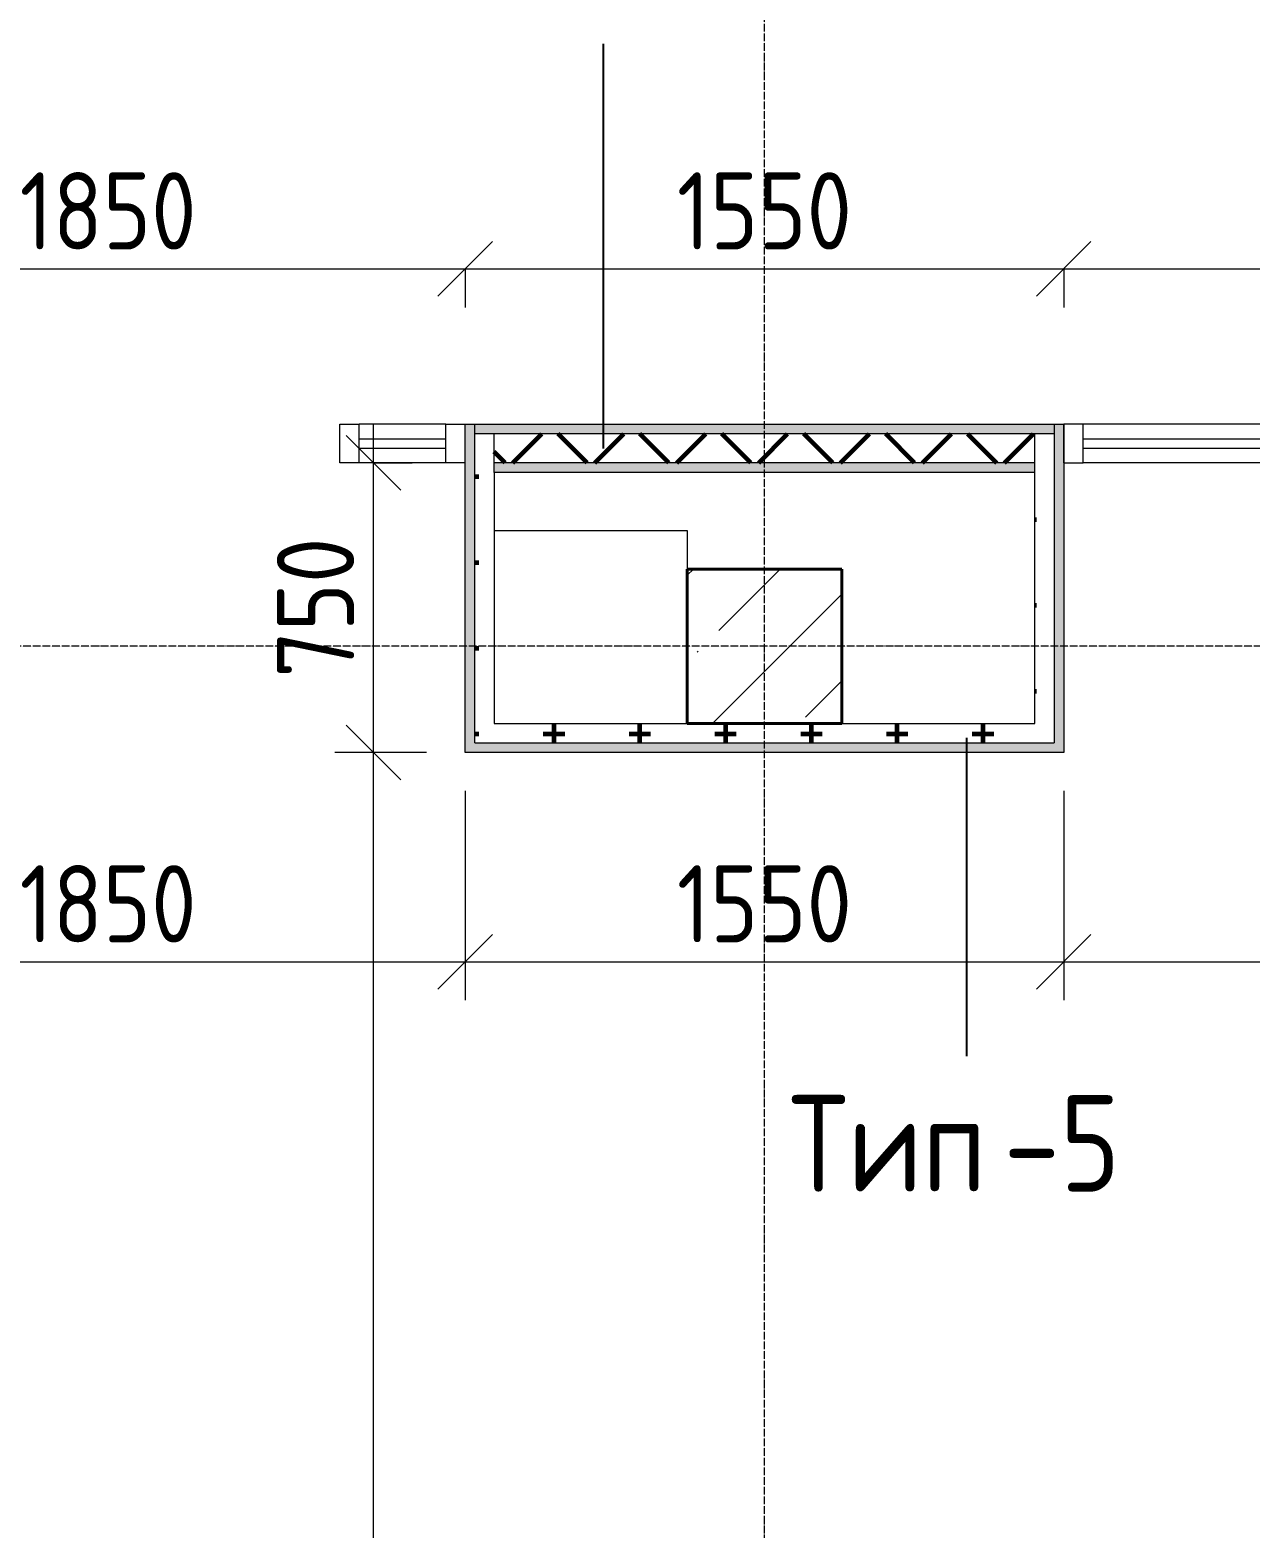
# Model space of a CAD drawing. Header units: millimetres. Extents: x -60946 to 138510, y -262288 to 24501.
# Drawn here: x 39182 to 42342, y -52144 to -48263 of the extents above; entities that cross this region are included whole.
import ezdxf

# ---------------------------------------------------------------- set-up
doc = ezdxf.new("R2010")
doc.units = ezdxf.units.MM
doc.linetypes.add('ADSK_Линия сетки', pattern=[25, 20, -2.5, 0, -2.5])
for name, color, linetype, lineweight in [('2)Тип-2', 3, 'Continuous', 60), ('2)Тип-5', 1, 'Continuous', 60), ('Витраж', 7, 'Continuous', 9), ('Несущие колонны', 7, 'Continuous', 18), ('Оси', 7, 'Continuous', 9), ('Панели витража', 7, 'Continuous', 9), ('Перекрытие', 7, 'Continuous', 18), ('Размеры', 7, 'Continuous', 9), ('Стены несущие', 7, 'Continuous', 30), ('Стены отделка', 7, 'Continuous', 30), ('Стены штриховка', 7, 'Continuous', 9)]:
    doc.layers.add(name, color=color, linetype=linetype, lineweight=lineweight)
doc.styles.add('GOST Common_3', font='', dxfattribs={"width": 0.9, "height": 200})
doc.styles.get('GOST Common_3').set_extended_font_data('GOST Common')
doc.dimstyles.new('ADSK_Основной_2_0_2', dxfattribs={"dimscale": 304.8, "dimtxt": 201.142999, "dimasz": 0.463911, "dimexe": 0.328084, "dimexo": 0.328084, "dimgap": 0.164042, "dimtad": 1, "dimdec": 3, "dimrnd": 0.001, "dimdsep": 46, "dimtxsty": 'GOST Common_3', "dimblk1": 'OBLIQUE', "dimblk2": 'OBLIQUE', "dimsah": 1, "dimcen": 0.09, "dimdle": 0.328084, "dimazin": 2, "dimtfac": 1, "dimtdec": 4, "dimtix": 1, "dimtmove": 0, "dimatfit": 3, "dimfxl": 1, "dimtvp": 1, "dimtolj": 1, "dimtzin": 0, "dimlwd": 20, "dimlwe": 20, "dimarcsym": 2})
pattern_1 = [(0, (1283.93, -48864.63), (111.125, 111.125), [55.562, -166.687]), (90, (1311.72, -48892.41), (-111.125, 111.125), [55.562, -166.687])]

# ---------------------------------------------------------------- blocks, each defined once
blk = doc.blocks.new('ADSK_КолоннаЖБ_Прямоугольная - 400x400 мм-1807143-Кладочный план 1-го этажа')
at = {"layer": 'Несущие колонны', "lineweight": 40}
for p, q in [((-200, 200), (200, 200)), ((-200, -200), (-200, 200)), ((200, 200), (200, -200)), ((200, -200), (-200, -200))]:
    blk.add_line(p, q, dxfattribs=at)
blk = doc.blocks.new('Прямоугольный импост - 50х100 мм-3213553-Кладочный план 1-го этажа')
at = {"layer": 'Витраж', "lineweight": 18}
for p, q in [((0, 50), (-50, 50)), ((-50, 50), (-50, -50)), ((0, 50), (0, -50)), ((-50, -50), (0, -50))]:
    blk.add_line(p, q, dxfattribs=at)
blk = doc.blocks.new('Системная панель - ADSK_Cтеклопакет_25 мм-3217350-Кладочный план 1-го этажа')
at = {"layer": 'Панели витража', "lineweight": 18}
for p, q in [((-112.5, 12.5), (112.5, 12.5)), ((-112.5, -12.5), (-112.5, 12.5)), ((112.5, -12.5), (112.5, 12.5)), ((112.5, -12.5), (-112.5, -12.5))]:
    blk.add_line(p, q, dxfattribs=at)
blk = doc.blocks.new('Прямоугольный импост - 50х100 мм-3217347-Кладочный план 1-го этажа')
at = {"layer": 'Витраж'}
for p, q in [((37450, -420), (37225, -420)), ((37450, -520), (37225, -520))]:
    blk.add_line(p, q, dxfattribs=at)
blk = doc.blocks.new('Прямоугольный импост - 50х100 мм-3213551-Кладочный план 1-го этажа')
at = {"layer": 'Витраж', "lineweight": 18}
for p, q in [((25, 50), (-25, 50)), ((-25, 50), (-25, -50)), ((25, 50), (25, -50)), ((-25, -50), (25, -50))]:
    blk.add_line(p, q, dxfattribs=at)
blk = doc.blocks.new('Системная панель - ADSK_Cтеклопакет_25 мм-3220028-Кладочный план 1-го этажа')
at = {"layer": 'Панели витража', "lineweight": 18}
for p, q in [((-475, 12.5), (475, 12.5)), ((-475, -12.5), (-475, 12.5)), ((475, -12.5), (475, 12.5)), ((475, -12.5), (-475, -12.5))]:
    blk.add_line(p, q, dxfattribs=at)
blk = doc.blocks.new('Прямоугольный импост - 50х100 мм-3220025-Кладочный план 1-го этажа')
at = {"layer": 'Витраж'}
for p, q in [((41575, -420), (40625, -420)), ((41575, -520), (40625, -520))]:
    blk.add_line(p, q, dxfattribs=at)
blk = doc.blocks.new('Прямоугольный импост - 50х100 мм-3213554-Кладочный план 1-го этажа')
at = {"layer": 'Витраж', "lineweight": 18}
for p, q in [((0, 50), (-50, 50)), ((-50, 50), (-50, -50)), ((0, 50), (0, -50)), ((-50, -50), (0, -50))]:
    blk.add_line(p, q, dxfattribs=at)
blk = doc.blocks.new('_Oblique')
at = {"color": 0, "linetype": 'ByBlock', "lineweight": -2}
blk.add_line((-0.5, -0.5), (0.5, 0.5), dxfattribs=at)
blk = doc.blocks.new('*D3988')
at = {"layer": 'Defpoints', "color": 0, "transparency": 16777216}
for p in [(38458.9, -48781.9), (40308.9, -48781.9), (40308.9, -48881.9)]:
    blk.add_point(p, dxfattribs=at)
at = {"layer": 'Размеры', "color": 0, "lineweight": 20, "transparency": 16777216}
for p, q in [((38358.9, -48881.9), (40408.9, -48881.9)), ((38458.9, -48881.9), (38458.9, -48981.9)), ((40308.9, -48881.9), (40308.9, -48981.9))]:
    blk.add_line(p, q, dxfattribs=at)
at = {"layer": 'Размеры', "color": 0, "lineweight": 20, "transparency": 16777216, "xscale": 141.4, "yscale": 141.4, "zscale": 141.4, "rotation": 180}
blk.add_blockref('_Oblique', (38458.9, -48881.9), dxfattribs=at)
at = {"layer": 'Размеры', "color": 0, "lineweight": 20, "transparency": 16777216, "xscale": 141.4, "yscale": 141.4, "zscale": 141.4}
blk.add_blockref('_Oblique', (40308.9, -48881.9), dxfattribs=at)
at = {"layer": 'Размеры', "color": 0, "lineweight": 9, "transparency": 16777216, "insert": (39383.9, -48731.9), "char_height": 200, "width": 560.473, "attachment_point": 5, "style": 'GOST Common_3'}
blk.add_mtext('\\A1;1850', dxfattribs=at)
blk = doc.blocks.new('*D3989')
at = {"layer": 'Defpoints', "color": 0, "transparency": 16777216}
for p in [(40308.9, -48781.9), (41858.9, -48781.9), (41858.9, -48881.9)]:
    blk.add_point(p, dxfattribs=at)
at = {"layer": 'Размеры', "color": 0, "lineweight": 20, "transparency": 16777216}
for p, q in [((40208.9, -48881.9), (41958.9, -48881.9)), ((40308.9, -48881.9), (40308.9, -48981.9)), ((41858.9, -48881.9), (41858.9, -48981.9))]:
    blk.add_line(p, q, dxfattribs=at)
at = {"layer": 'Размеры', "color": 0, "lineweight": 20, "transparency": 16777216, "xscale": 141.4, "yscale": 141.4, "zscale": 141.4, "rotation": 180}
blk.add_blockref('_Oblique', (40308.9, -48881.9), dxfattribs=at)
at = {"layer": 'Размеры', "color": 0, "lineweight": 20, "transparency": 16777216, "xscale": 141.4, "yscale": 141.4, "zscale": 141.4}
blk.add_blockref('_Oblique', (41858.9, -48881.9), dxfattribs=at)
at = {"layer": 'Размеры', "color": 0, "lineweight": 9, "transparency": 16777216, "insert": (41083.9, -48731.9), "char_height": 200, "width": 560.473, "attachment_point": 5, "style": 'GOST Common_3'}
blk.add_mtext('\\A1;1550', dxfattribs=at)
blk = doc.blocks.new('*D3990')
at = {"layer": 'Defpoints', "color": 0, "transparency": 16777216}
for p in [(41858.9, -48781.9), (43908.9, -48781.9), (43908.9, -48881.9)]:
    blk.add_point(p, dxfattribs=at)
at = {"layer": 'Размеры', "color": 0, "lineweight": 20, "transparency": 16777216}
for p, q in [((41758.9, -48881.9), (44008.9, -48881.9)), ((41858.9, -48881.9), (41858.9, -48981.9)), ((43908.9, -48881.9), (43908.9, -48981.9))]:
    blk.add_line(p, q, dxfattribs=at)
at = {"layer": 'Размеры', "color": 0, "lineweight": 20, "transparency": 16777216, "xscale": 141.4, "yscale": 141.4, "zscale": 141.4, "rotation": 180}
blk.add_blockref('_Oblique', (41858.9, -48881.9), dxfattribs=at)
at = {"layer": 'Размеры', "color": 0, "lineweight": 20, "transparency": 16777216, "xscale": 141.4, "yscale": 141.4, "zscale": 141.4}
blk.add_blockref('_Oblique', (43908.9, -48881.9), dxfattribs=at)
at = {"layer": 'Размеры', "color": 0, "lineweight": 9, "transparency": 16777216, "insert": (42883.9, -48731.9), "char_height": 200, "width": 605.475, "attachment_point": 5, "style": 'GOST Common_3'}
blk.add_mtext('\\A1;2050', dxfattribs=at)
blk = doc.blocks.new('*D3832')
at = {"layer": 'Defpoints', "color": 0, "transparency": 16777216}
for p in [(40308.9, -50134.7), (38458.9, -50577.1), (40308.9, -50677)]:
    blk.add_point(p, dxfattribs=at)
at = {"layer": 'Размеры', "color": 0, "lineweight": 20, "transparency": 16777216}
for p, q in [((40308.9, -50234.7), (40308.9, -50777)), ((38358.9, -50677), (40408.9, -50677)), ((38458.9, -50677.1), (38458.9, -50777))]:
    blk.add_line(p, q, dxfattribs=at)
at = {"layer": 'Размеры', "color": 0, "lineweight": 20, "transparency": 16777216, "xscale": 141.4, "yscale": 141.4, "zscale": 141.4, "rotation": 180}
blk.add_blockref('_Oblique', (38458.9, -50677), dxfattribs=at)
at = {"layer": 'Размеры', "color": 0, "lineweight": 20, "transparency": 16777216, "xscale": 141.4, "yscale": 141.4, "zscale": 141.4}
blk.add_blockref('_Oblique', (40308.9, -50677), dxfattribs=at)
at = {"layer": 'Размеры', "color": 0, "lineweight": 9, "transparency": 16777216, "insert": (39383.9, -50527), "char_height": 200, "width": 560.473, "attachment_point": 5, "style": 'GOST Common_3'}
blk.add_mtext('\\A1;1850', dxfattribs=at)
blk = doc.blocks.new('*D3833')
at = {"layer": 'Defpoints', "color": 0, "transparency": 16777216}
for p in [(40308.9, -50134.7), (41858.9, -50134.7), (41858.9, -50677)]:
    blk.add_point(p, dxfattribs=at)
at = {"layer": 'Размеры', "color": 0, "lineweight": 20, "transparency": 16777216}
for p, q in [((40308.9, -50234.7), (40308.9, -50777)), ((41858.9, -50234.7), (41858.9, -50777)), ((40208.9, -50677), (41958.9, -50677))]:
    blk.add_line(p, q, dxfattribs=at)
at = {"layer": 'Размеры', "color": 0, "lineweight": 20, "transparency": 16777216, "xscale": 141.4, "yscale": 141.4, "zscale": 141.4, "rotation": 180}
blk.add_blockref('_Oblique', (40308.9, -50677), dxfattribs=at)
at = {"layer": 'Размеры', "color": 0, "lineweight": 20, "transparency": 16777216, "xscale": 141.4, "yscale": 141.4, "zscale": 141.4}
blk.add_blockref('_Oblique', (41858.9, -50677), dxfattribs=at)
at = {"layer": 'Размеры', "color": 0, "lineweight": 9, "transparency": 16777216, "insert": (41083.9, -50527), "char_height": 200, "width": 560.473, "attachment_point": 5, "style": 'GOST Common_3'}
blk.add_mtext('\\A1;1550', dxfattribs=at)
blk = doc.blocks.new('*D3834')
at = {"layer": 'Defpoints', "color": 0, "transparency": 16777216}
for p in [(41858.9, -50134.7), (43908.9, -50577.1), (43908.9, -50677)]:
    blk.add_point(p, dxfattribs=at)
at = {"layer": 'Размеры', "color": 0, "lineweight": 20, "transparency": 16777216}
for p, q in [((41858.9, -50234.7), (41858.9, -50777)), ((41758.9, -50677), (44008.9, -50677)), ((43908.9, -50677.1), (43908.9, -50777))]:
    blk.add_line(p, q, dxfattribs=at)
at = {"layer": 'Размеры', "color": 0, "lineweight": 20, "transparency": 16777216, "xscale": 141.4, "yscale": 141.4, "zscale": 141.4, "rotation": 180}
blk.add_blockref('_Oblique', (41858.9, -50677), dxfattribs=at)
at = {"layer": 'Размеры', "color": 0, "lineweight": 20, "transparency": 16777216, "xscale": 141.4, "yscale": 141.4, "zscale": 141.4}
blk.add_blockref('_Oblique', (43908.9, -50677), dxfattribs=at)
at = {"layer": 'Размеры', "color": 0, "lineweight": 9, "transparency": 16777216, "insert": (42883.9, -50527), "char_height": 200, "width": 605.475, "attachment_point": 5, "style": 'GOST Common_3'}
blk.add_mtext('\\A1;2050', dxfattribs=at)
blk = doc.blocks.new('*D3835')
at = {"layer": 'Defpoints', "color": 0, "transparency": 16777216}
for p in [(40071.1, -50134.7), (40308.9, -50134.7), (39971.2, -55809.7)]:
    blk.add_point(p, dxfattribs=at)
at = {"layer": 'Размеры', "color": 0, "lineweight": 20, "transparency": 16777216}
for p, q in [((40071.1, -55909.7), (40071.1, -50034.7)), ((40208.9, -50134.7), (39971.1, -50134.7)), ((40071.2, -55809.7), (40171.1, -55809.7))]:
    blk.add_line(p, q, dxfattribs=at)
at = {"layer": 'Размеры', "color": 0, "lineweight": 20, "transparency": 16777216, "xscale": 141.4, "yscale": 141.4, "zscale": 141.4}
for p, rotation in [((40071.1, -50134.7), 90), ((40071.1, -55809.7), 270)]:
    blk.add_blockref('_Oblique', p, dxfattribs=dict(at, rotation=rotation))
at = {"layer": 'Размеры', "color": 0, "lineweight": 9, "transparency": 16777216, "insert": (39921.1, -52972.2), "char_height": 200, "width": 605.475, "attachment_point": 5, "rotation": 90, "style": 'GOST Common_3'}
blk.add_mtext('\\A1;5675', dxfattribs=at)
blk = doc.blocks.new('*D3836')
at = {"layer": 'Defpoints', "color": 0, "transparency": 16777216}
for p in [(39971.2, -49384.7), (40071.1, -49384.7), (40308.9, -50134.7)]:
    blk.add_point(p, dxfattribs=at)
at = {"layer": 'Размеры', "color": 0, "lineweight": 20, "transparency": 16777216}
for p, q in [((40071.1, -50234.7), (40071.1, -49284.7)), ((40071.2, -49384.7), (40171.1, -49384.7)), ((40208.9, -50134.7), (39971.1, -50134.7))]:
    blk.add_line(p, q, dxfattribs=at)
at = {"layer": 'Размеры', "color": 0, "lineweight": 20, "transparency": 16777216, "xscale": 141.4, "yscale": 141.4, "zscale": 141.4}
for p, rotation in [((40071.1, -49384.7), 90), ((40071.1, -50134.7), 270)]:
    blk.add_blockref('_Oblique', p, dxfattribs=dict(at, rotation=rotation))
at = {"layer": 'Размеры', "color": 0, "lineweight": 9, "transparency": 16777216, "insert": (39921.1, -49759.7), "char_height": 200, "width": 454.106, "attachment_point": 5, "rotation": 90, "style": 'GOST Common_3'}
blk.add_mtext('\\A1;750', dxfattribs=at)

msp = doc.modelspace()

# ---------------------------------------------------------------- hatches: boundary and pattern name
at = {"layer": '2)Тип-2'}
for points in [[(40333.9343, -49309.6624), (41833.9343, -49309.6624), (41833.9343, -49284.6624), (40333.9343, -49284.6624)], [(40715.0455, -49409.6624), (41783.9343, -49409.6624), (41783.9343, -49384.6624), (40383.9343, -49384.6624), (40383.9343, -49409.6624)]]:
    msp.add_hatch(color=256, dxfattribs=at).paths.add_polyline_path(points)
h = msp.add_hatch(dxfattribs=at)
h.set_pattern_fill('FP_4', color=256, style=0, pattern_type=2)
h.set_pattern_definition([(45, (1283.93, -48864.63), (-106.066, 106.066), []), (135, (1283.93, -48864.63), (-106.066, -106.066), [])])
h.paths.add_polyline_path([(40715.0455, -49384.6624), (41783.9343, -49384.6624), (41783.9343, -49309.6624), (40383.9343, -49309.6624), (40383.9343, -49384.6624)])
at = {"layer": '2)Тип-5', "true_color": 0xd50000}
for points in [[(40308.9343, -50134.6624), (40333.9343, -50134.6624), (40333.9343, -49284.6624), (40308.9343, -49284.6624)], [(41833.9343, -50134.6624), (41858.9343, -50134.6624), (41858.9343, -49284.6624), (41833.9343, -49284.6624), (41833.9343, -50109.6624)], [(40715.0455, -50134.6624), (41833.9343, -50134.6624), (41833.9343, -50109.6624), (40333.9343, -50109.6624), (40333.9343, -50134.6624), (40383.9343, -50134.6624)]]:
    msp.add_hatch(color=12, dxfattribs=at).paths.add_polyline_path(points)
h = msp.add_hatch(dxfattribs=at)
h.set_pattern_fill('FP_6', color=12, style=0, pattern_type=2)
h.set_pattern_definition(pattern_1)
h.paths.add_polyline_path([(40383.9343, -50109.6624), (40383.9343, -49309.6624), (40333.9343, -49309.6624), (40333.9343, -50109.6624)])
h = msp.add_hatch(dxfattribs=at)
h.set_pattern_fill('FP_6', color=12, style=0, pattern_type=2)
h.set_pattern_definition(pattern_1)
h.paths.add_polyline_path([(41833.9343, -50109.6624), (41833.9343, -49309.6624), (41783.9343, -49309.6624), (41783.9343, -50109.6624)])
h = msp.add_hatch(dxfattribs=at)
h.set_pattern_fill('FP_6', color=12, style=0, pattern_type=2)
h.set_pattern_definition(pattern_1)
h.paths.add_polyline_path([(40383.9343, -50109.6624), (41783.9343, -50109.6624), (41783.9343, -50059.6624), (40383.9343, -50059.6624)])
at = {"layer": 'Несущие колонны', "lineweight": 9}
h = msp.add_hatch(dxfattribs=at)
h.set_pattern_fill('FP_3', color=256, style=0, pattern_type=2)
h.set_pattern_definition([(45, (1283.93, -48864.63), (-224.5064, 224.5064), []), (45, (1508.44, -48864.63), (-224.5064, 224.5064), [396.875, -79.375, 3.353, -76.022])])
h.paths.add_polyline_path([(40883.9343, -50059.6624), (41283.9343, -50059.6624), (41283.9343, -49659.6624), (40883.9343, -49659.6624)])

# ---------------------------------------------------------------- linework, layer by layer
at = {"layer": '2)Тип-2', "lineweight": 25}
msp.add_line((40666.9048, -49347.1624), (40666.9048, -48299.3779), dxfattribs=at)
at = {"layer": '2)Тип-5', "lineweight": 25}
msp.add_line((41607.6122, -50097.1624), (41607.6122, -50921.9884), dxfattribs=at)
at = {"layer": 'Несущие колонны', "lineweight": 9}
for p, q in [((41283.9343, -49659.6624), (40883.9343, -49659.6624)), ((40883.9343, -50059.6624), (40883.9343, -49659.6624)), ((41283.9343, -49659.6624), (41283.9343, -50059.6624)), ((41283.9343, -50059.6624), (40883.9343, -50059.6624))]:
    msp.add_line(p, q, dxfattribs=at)
at = {"layer": 'Оси', "linetype": 'ADSK_Линия сетки', "lineweight": 5}
for p, q in [((41083.9343, -59838.5137), (41083.9343, -38837.1863)), ((63681.4538, -49859.6624), (-23956.1623, -49859.6624))]:
    msp.add_line(p, q, dxfattribs=at)
at = {"layer": 'Перекрытие'}
for p, q in [((40383.9343, -49559.6624), (40883.9343, -49559.6624)), ((40883.9343, -49559.6624), (40883.9343, -49659.6624))]:
    msp.add_line(p, q, dxfattribs=at)
at = {"layer": 'Стены несущие', "lineweight": 9}
for p, q in [((40333.9343, -49284.6624), (41833.9343, -49284.6624)), ((40383.9343, -49409.6624), (40383.9343, -50059.6624)), ((41783.9343, -49409.6624), (40383.9343, -49409.6624)), ((41783.9343, -50059.6624), (41783.9343, -49409.6624)), ((40383.9343, -50059.6624), (41783.9343, -50059.6624))]:
    msp.add_line(p, q, dxfattribs=at)
at = {"layer": 'Стены отделка', "lineweight": 18}
for p, q in [((40308.9343, -50134.6624), (40308.9343, -49284.6624)), ((40308.9343, -49284.6624), (40333.9343, -49284.6624)), ((41833.9343, -49284.6624), (41858.9343, -49284.6624)), ((41858.9343, -49284.6624), (41858.9343, -50134.6624)), ((41858.9343, -50134.6624), (40308.9343, -50134.6624))]:
    msp.add_line(p, q, dxfattribs=at)
at = {"layer": 'Стены штриховка', "lineweight": 9}
for p, q in [((40333.9343, -50109.6624), (40333.9343, -49284.6624)), ((41833.9343, -49284.6624), (41833.9343, -50109.6624)), ((41833.9343, -49309.6624), (40333.9343, -49309.6624)), ((40383.9343, -49409.6624), (40383.9343, -49309.6624)), ((41783.9343, -49409.6624), (41783.9343, -49309.6624)), ((41783.9343, -49384.6624), (40383.9343, -49384.6624)), ((40333.9343, -50109.6624), (41833.9343, -50109.6624))]:
    msp.add_line(p, q, dxfattribs=at)

# ---------------------------------------------------------------- block references
at = {"layer": 'Витраж', "lineweight": 18, "extrusion": (0, 0, -1), "rotation": 180}
for name, p in [('Прямоугольный импост - 50х100 мм-3213551-Кладочный план 1-го этажа', (-40008.9343, -49334.6624)), ('Прямоугольный импост - 50х100 мм-3213553-Кладочный план 1-го этажа', (-40308.9343, -49334.6624))]:
    msp.add_blockref(name, p, dxfattribs=at)
at = {"layer": 'Витраж'}
for name, p in [('Прямоугольный импост - 50х100 мм-3217347-Кладочный план 1-го этажа', (2808.9343, -48864.6314)), ('Прямоугольный импост - 50х100 мм-3220025-Кладочный план 1-го этажа', (1283.9343, -48864.6314))]:
    msp.add_blockref(name, p, dxfattribs=at)
at = {"layer": 'Витраж', "rotation": 180}
msp.add_blockref('Прямоугольный импост - 50х100 мм-3213554-Кладочный план 1-го этажа', (41858.9343, -49334.6624), dxfattribs=at)
at = {"layer": 'Несущие колонны', "lineweight": 40, "rotation": 89.9999999999999}
msp.add_blockref('ADSK_КолоннаЖБ_Прямоугольная - 400x400 мм-1807143-Кладочный план 1-го этажа', (41083.9343, -49859.6624), dxfattribs=at)
at = {"layer": 'Панели витража', "lineweight": 18}
for name, p in [('Системная панель - ADSK_Cтеклопакет_25 мм-3217350-Кладочный план 1-го этажа', (40146.4343, -49334.6624)), ('Системная панель - ADSK_Cтеклопакет_25 мм-3220028-Кладочный план 1-го этажа', (42383.9343, -49334.6624))]:
    msp.add_blockref(name, p, dxfattribs=at)

# ---------------------------------------------------------------- texts
at = {"layer": '2)Тип-5', "color": 116, "lineweight": 25, "true_color": 0x008040, "char_height": 250, "attachment_point": 1, "style": 'GOST Common_3'}
for s, insert, width in [('Тип', (41147.6122, -51022.5613), 673.4175), ('-5', (41703.2372, -51022.5613), 432.91125)]:
    msp.add_mtext(s, dxfattribs=dict(at, insert=insert, width=width))

# ---------------------------------------------------------------- dimensions: what is measured, and where the dimension line sits
at = {"layer": 'Размеры', "lineweight": 9}
for base, p1, p2, override, picture, middle in [((40308.9343, -48881.9029), (38458.9343, -48781.918), (40308.9343, -48781.918), {"dimpost": '<>', "dimfxl": 1850}, '*D3988', (39383.9343, -48731.9029)), ((41858.9343, -48881.9029), (40308.9343, -48781.918), (41858.9343, -48781.918), {"dimpost": '<>', "dimfxl": 1550}, '*D3989', (41083.9343, -48731.9029)), ((43908.9343, -48881.9029), (41858.9343, -48781.918), (43908.9343, -48781.918), {"dimpost": '<>', "dimfxl": 2050}, '*D3990', (42883.9343, -48731.9029)), ((40308.9343, -50677.0494), (38458.9343, -50577.0645), (40308.9343, -50134.6624), {"dimpost": '<>', "dimfxl": 1902.161834}, '*D3832', (39383.9343, -50527.0494)), ((41858.9343, -50677.0494), (40308.9343, -50134.6624), (41858.9343, -50134.6624), {"dimpost": '<>', "dimfxl": 1550}, '*D3833', (41083.9343, -50527.0494)), ((43908.9343, -50677.0494), (41858.9343, -50134.6624), (43908.9343, -50577.0645), {"dimpost": '<>', "dimfxl": 2097.193278}, '*D3834', (42883.9343, -50527.0494))]:
    dim = msp.add_linear_dim(base=base, p1=p1, p2=p2, dimstyle='ADSK_Основной_2_0_2', override=override, dxfattribs=at)
    dim.commit()
    dim.dimension.update_dxf_attribs({"geometry": picture, "text_midpoint": middle})
for base, p1, p2, override, picture, middle in [((40071.1463, -49384.6624), (40308.9343, -50134.6624), (39971.1614, -49384.6624), {"dimpost": '<>', "dimfxl": 822.551244}, '*D3836', (39921.1463, -49759.6624)), ((40071.1463, -50134.6624), (39971.1614, -55809.6624), (40308.9343, -50134.6624), {"dimpost": '<>', "dimfxl": 5685.043144}, '*D3835', (39921.1463, -52972.1624))]:
    dim = msp.add_linear_dim(base=base, p1=p1, p2=p2, angle=90, dimstyle='ADSK_Основной_2_0_2', override=override, dxfattribs=at)
    dim.commit()
    dim.dimension.update_dxf_attribs({"geometry": picture, "text_midpoint": middle})

doc.saveas('drawing.dxf')
